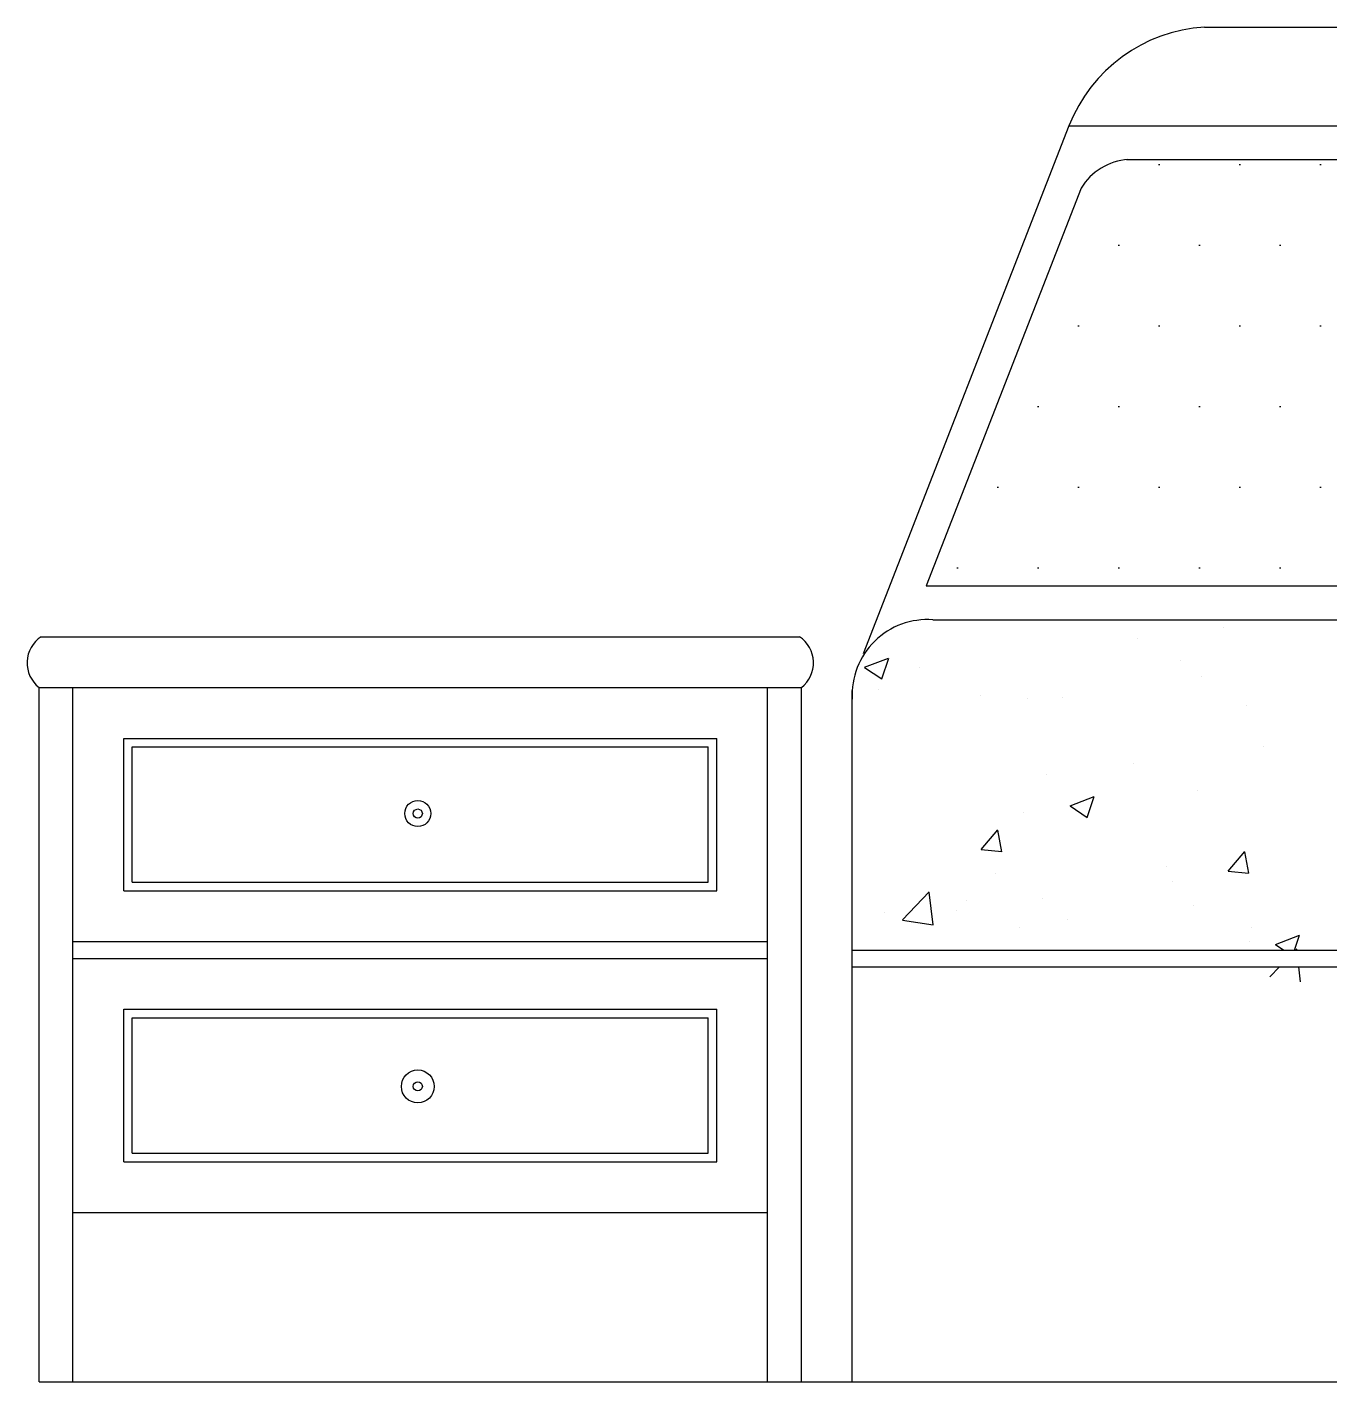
# Model space of a CAD drawing. Header units: inches. Extents: x 18.5 to 61, y 8.5 to 33.3.
# Drawn here: x 32.164 to 32.933, y 25.56 to 26.36 of the extents above; entities that cross this region are included whole.
import ezdxf

# ---------------------------------------------------------------- set-up
doc = ezdxf.new("R2010")
doc.units = ezdxf.units.IN
doc.header["$MEASUREMENT"] = 0
for name, color, linetype in [('02', 2, 'Continuous'), ('1', 1, 'Continuous'), ('4', 4, 'Continuous'), ('8', 8, 'Continuous')]:
    doc.layers.add(name, color=color, linetype=linetype)

msp = doc.modelspace()

# ---------------------------------------------------------------- hatches: boundary and pattern name
at = {"layer": '8'}
h = msp.add_hatch(dxfattribs=at)
h.set_pattern_fill('DOTS', color=256, scale=0.03, style=0)
h.set_pattern_definition([(0, (8.35292, 13.42044), (0.0238125, 0.047625), [0, -0.047625])])
h.paths.add_polyline_path([(33.28102, 26.28216), (32.79259, 26.28216), (32.69455, 26.03041), (33.28102, 26.03041)])
h.paths.add_polyline_path([(34.1097, 26.03041), (34.02667, 26.28216), (33.52102, 26.28216), (33.52102, 26.03041)])

# ---------------------------------------------------------------- linework, layer by layer
at = {"layer": '02'}
for p, q in [((32.85884, 26.36041), (33.95901, 26.36041)), ((32.77891, 26.30216), (32.65744, 25.99024)), ((32.77891, 26.30216), (34.04113, 26.30216)), ((32.81289, 26.28216), (33.25466, 26.28216)), ((32.78605, 26.26536), (32.69455, 26.03041)), ((32.69455, 26.03041), (33.28102, 26.03041)), ((32.69865, 26.01041), (34.10375, 26.01041)), ((32.17227, 26.00041), (32.61977, 26.00041)), ((32.17102, 25.56041), (32.17102, 25.97041)), ((32.17102, 25.97041), (32.62102, 25.97041)), ((32.19102, 25.56041), (32.19102, 25.97041)), ((32.60102, 25.56041), (32.60102, 25.97041)), ((32.62102, 25.56041), (32.62102, 25.97041)), ((32.65102, 25.56041), (32.65102, 25.96868)), ((32.22102, 25.85041), (32.22102, 25.94041)), ((32.22102, 25.94041), (32.57102, 25.94041)), ((32.57102, 25.85041), (32.57102, 25.94041)), ((32.22602, 25.85541), (32.22602, 25.93541)), ((32.22602, 25.93541), (32.56602, 25.93541)), ((32.56602, 25.85541), (32.56602, 25.93541)), ((32.22102, 25.85041), (32.57102, 25.85041)), ((32.22602, 25.85541), (32.56602, 25.85541)), ((32.19102, 25.82041), (32.60102, 25.82041)), ((32.19102, 25.81041), (32.60102, 25.81041)), ((32.65102, 25.81541), (34.15102, 25.81541)), ((32.65102, 25.80541), (34.15102, 25.80541)), ((32.22102, 25.78041), (32.57102, 25.78041)), ((32.22102, 25.69041), (32.22102, 25.78041)), ((32.57102, 25.69041), (32.57102, 25.78041)), ((32.22602, 25.77541), (32.56602, 25.77541)), ((32.22602, 25.69541), (32.22602, 25.77541)), ((32.56602, 25.69541), (32.56602, 25.77541)), ((32.22102, 25.69041), (32.57102, 25.69041)), ((32.22602, 25.69541), (32.56602, 25.69541)), ((32.19102, 25.66041), (32.60102, 25.66041))]:
    msp.add_line(p, q, dxfattribs=at)
for centre, radius in [((32.39455, 25.89602), 0.00769), ((32.39455, 25.89602), 0.00269), ((32.39455, 25.7349), 0.00269)]:
    msp.add_circle(centre, radius, dxfattribs=at)
for centre, radius, start, end in [((32.86463, 26.26851), 0.09208, 93.60403, 158.56402), ((32.8166, 26.24638), 0.03597, 94.56242, 148.14894), ((32.69532, 25.96616), 0.04437, 85.69924, 183.24128), ((32.18246, 25.98496), 0.01851, 123.4049, 231.8356), ((32.60958, 25.98496), 0.01851, 308.1644, 56.5951)]:
    msp.add_arc(centre, radius, start, end, dxfattribs=at)
at = {"layer": '1'}
for p, q in [((32.87018, 26.00588), (32.87018, 26.00588)), ((32.81931, 25.99918), (32.81931, 25.99918)), ((32.65825, 25.98236), (32.67248, 25.98783)), ((32.66837, 25.97553), (32.67249, 25.98781)), ((32.84503, 25.98623), (32.84503, 25.98623)), ((32.65825, 25.98234), (32.66836, 25.97552)), ((32.69098, 25.98229), (32.69098, 25.98229)), ((32.85714, 25.97712), (32.85714, 25.97712)), ((32.66655, 25.96897), (32.66655, 25.96897)), ((32.72653, 25.96589), (32.72653, 25.96589)), ((32.7545, 25.96412), (32.7545, 25.96412)), ((32.77503, 25.96439), (32.77503, 25.96439)), ((32.8835, 25.95981), (32.8835, 25.95981)), ((32.89368, 25.93587), (32.89368, 25.93587)), ((32.81673, 25.92574), (32.81673, 25.92574)), ((32.76586, 25.91904), (32.76586, 25.91904)), ((32.77954, 25.90055), (32.79377, 25.90601)), ((32.78966, 25.89372), (32.79378, 25.906)), ((32.85467, 25.90948), (32.85467, 25.90948)), ((32.75203, 25.89647), (32.75203, 25.89647)), ((32.77954, 25.90053), (32.78965, 25.89371)), ((32.72711, 25.87472), (32.7369, 25.88639)), ((32.73929, 25.87349), (32.73694, 25.88622)), ((32.72707, 25.87471), (32.73921, 25.87364)), ((32.87285, 25.86197), (32.88265, 25.87364)), ((32.88504, 25.86073), (32.88269, 25.87347)), ((32.83664, 25.86499), (32.83664, 25.86499)), ((32.73546, 25.86056), (32.73546, 25.86056)), ((32.87281, 25.86196), (32.88496, 25.86089)), ((32.68063, 25.83319), (32.69646, 25.84969)), ((32.69871, 25.83036), (32.69647, 25.84966)), ((32.84023, 25.85572), (32.84023, 25.85572)), ((32.71814, 25.84465), (32.71814, 25.84465)), ((32.76327, 25.84559), (32.76327, 25.84559)), ((32.85219, 25.84184), (32.85219, 25.84184)), ((32.66983, 25.83784), (32.66983, 25.83784)), ((32.68066, 25.83312), (32.69873, 25.83031)), ((32.7124, 25.8389), (32.7124, 25.8389)), ((32.7783, 25.83326), (32.7783, 25.83326)), ((32.74956, 25.82883), (32.74956, 25.82883)), ((32.88677, 25.82868), (32.88677, 25.82868)), ((32.90083, 25.81874), (32.91506, 25.8242)), ((32.91213, 25.81541), (32.91507, 25.82419)), ((32.88533, 25.82038), (32.88533, 25.82038)), ((32.90083, 25.81872), (32.90574, 25.81541)), ((32.9127, 25.81541), (32.91332, 25.81605)), ((32.9134, 25.81541), (32.91333, 25.81602)), ((32.8975, 25.79956), (32.90311, 25.80541)), ((32.91558, 25.79673), (32.91457, 25.80541))]:
    msp.add_line(p, q, dxfattribs=at)
msp.add_circle((32.39455, 25.7349), 0.00969, dxfattribs=at)
at = {"layer": '4'}
msp.add_line((32.17102, 25.56041), (34.63102, 25.56041), dxfattribs=at)

doc.saveas('drawing.dxf')
